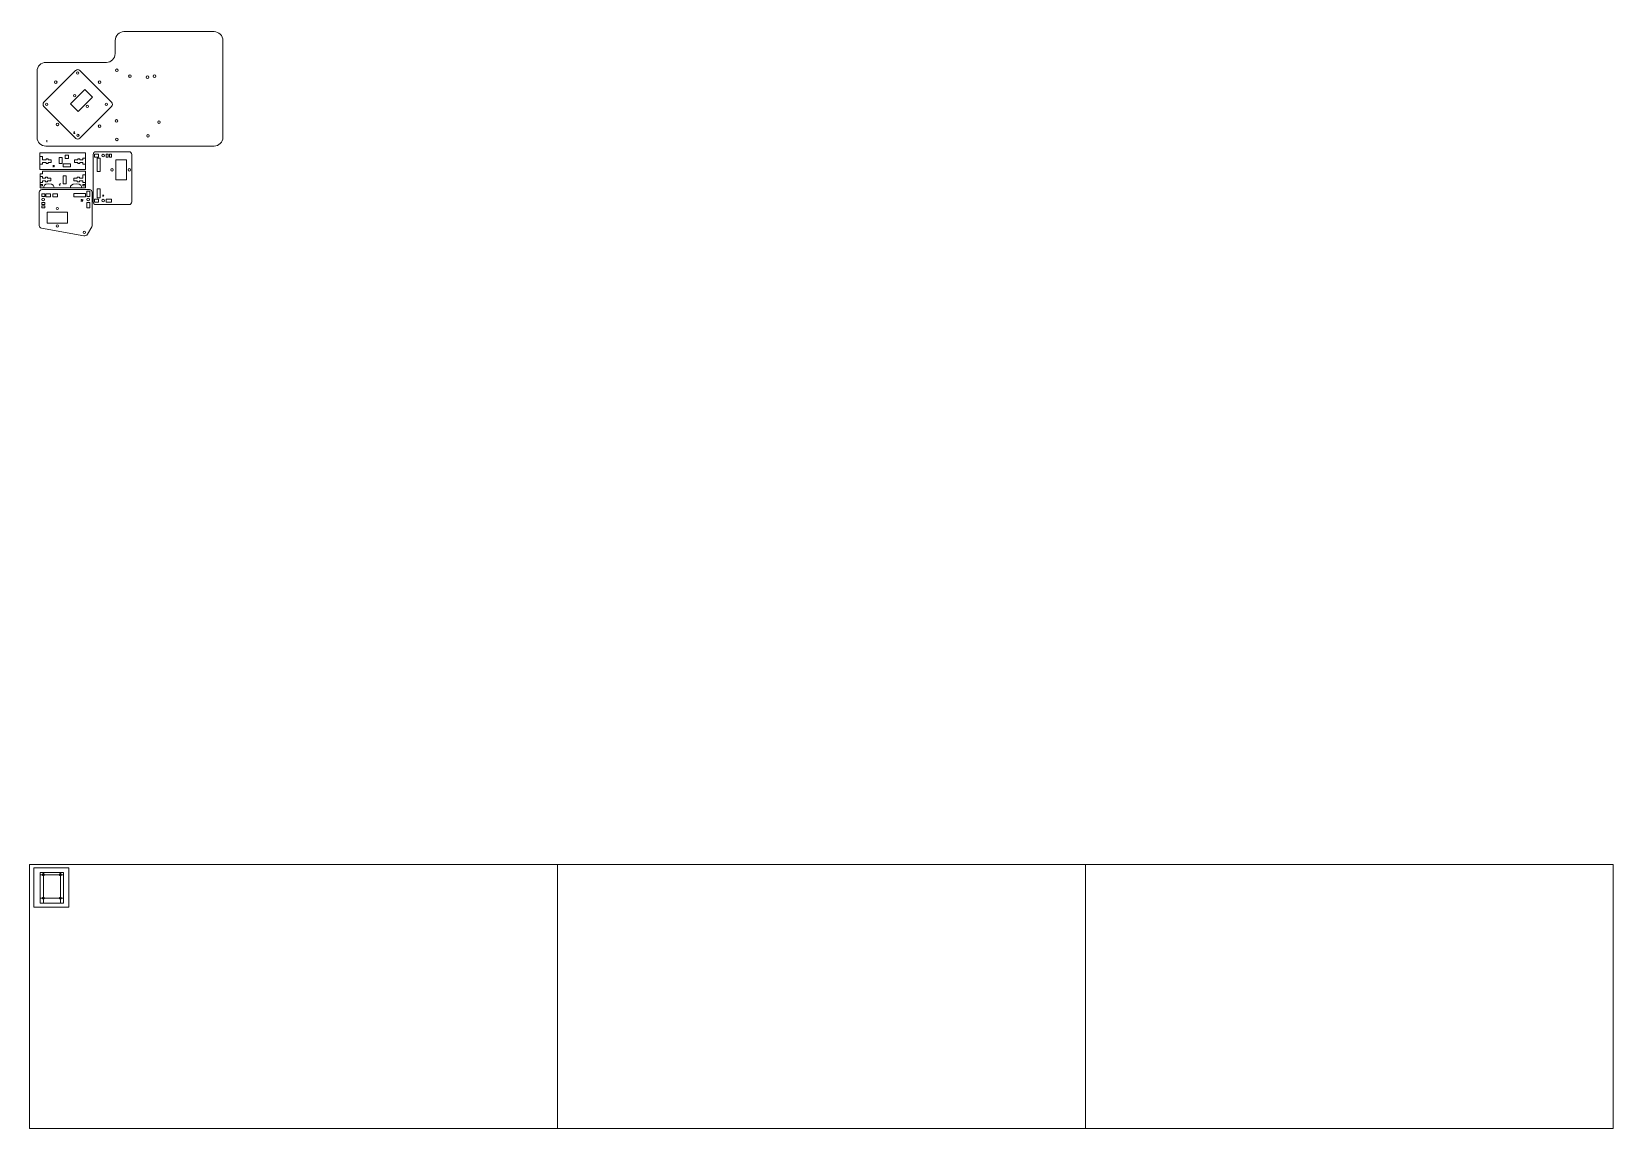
# Model space of a CAD drawing. Header units: millimetres. Extents: x 1 to 3601, y 1 to 1248.
# Drawn here: x 1803 to 3601, y 1 to 1248 of the extents above; entities that cross this region are included whole.
import ezdxf

# ---------------------------------------------------------------- set-up
doc = ezdxf.new("R2010")
doc.units = ezdxf.units.MM
doc.layers.get('0').update_dxf_attribs({"lineweight": 5})
for name, color, linetype, lineweight in [('MARCATGE', 1, 'Continuous', 5), ('NO IMPRES', 5, 'Continuous', 5), ('TALL 1', 4, 'Continuous', 5)]:
    doc.layers.add(name, color=color, linetype=linetype, lineweight=lineweight)

msp = doc.modelspace()

# ---------------------------------------------------------------- linework, layer by layer
for p, q in [((1908.1, 1247.9), (2010.5, 1247.9)), ((1898.1, 1222.9), (1898.1, 1237.9)), ((2020.5, 1127.9), (2020.5, 1237.9)), ((1819.3, 1212.9), (1888.1, 1212.9)), ((1809.3, 1202.9), (1809.3, 1127.9)), ((2010.5, 1117.9), (1819.3, 1117.9))]:
    msp.add_line(p, q)
msp.add_lwpolyline([(1805.6, 297.5), (1805.6, 252.7), (1845.5, 252.7), (1845.5, 297.5)], close=True)
for centre, start, end in [((1908.1, 1237.9), 90, 180), ((2010.5, 1237.9), 0, 90), ((1888.1, 1222.9), 270, 0), ((1819.3, 1202.9), 90, 180), ((1819.3, 1127.9), 180, 270), ((2010.5, 1127.9), 270, 0)]:
    msp.add_arc(centre, 10, start, end)
at = {"lineweight": 9}
for points, knots in [([(1853.1, 1126.8), (1853.1, 1126.8), (1853.3, 1126.6), (1853.3, 1126.6), (1853.3, 1126.6), (1853.9, 1126), (1854.6, 1125.8), (1855.6, 1125.8), (1855.6, 1125.8), (1856.5, 1125.8), (1857.4, 1126.1), (1858, 1126.8), (1858, 1126.8), (1858, 1126.8), (1894.1, 1162.8), (1894.1, 1162.8), (1894.1, 1162.8), (1894.7, 1163.5), (1895.1, 1164.4), (1895.1, 1165.3), (1895.1, 1165.3), (1895.1, 1166.2), (1894.7, 1167.1), (1894.1, 1167.7), (1894.1, 1167.7), (1894.1, 1167.7), (1858.1, 1203.8), (1858.1, 1203.8), (1858.1, 1203.8), (1856.7, 1205.2), (1854.6, 1205.3), (1853.3, 1203.9), (1853.3, 1203.9), (1853.3, 1203.9), (1853.2, 1203.8), (1853.2, 1203.8), (1853.2, 1203.8), (1853.2, 1203.8), (1817.1, 1167.8), (1817.1, 1167.8), (1817.1, 1167.8), (1816.4, 1167.1), (1816.1, 1166.2), (1816.1, 1165.3), (1816.1, 1165.3), (1816.1, 1164.4), (1816.4, 1163.5), (1817.1, 1162.9), (1817.1, 1162.9), (1817.1, 1162.9), (1853.1, 1126.8), (1853.1, 1126.8)], [0, 0, 0, 0, 0.071429, 0.071429, 0.071429, 0.071429, 0.142857, 0.142857, 0.142857, 0.142857, 0.214286, 0.214286, 0.214286, 0.214286, 0.285714, 0.285714, 0.285714, 0.285714, 0.357143, 0.357143, 0.357143, 0.357143, 0.428571, 0.428571, 0.428571, 0.428571, 0.5, 0.5, 0.5, 0.5, 0.571429, 0.571429, 0.571429, 0.571429, 0.642857, 0.642857, 0.642857, 0.642857, 0.714286, 0.714286, 0.714286, 0.714286, 0.785714, 0.785714, 0.785714, 0.785714, 0.857143, 0.857143, 0.857143, 0.857143, 1, 1, 1, 1]), ([(1872.2, 1173.4), (1872.2, 1173.4), (1855.9, 1157.1), (1855.9, 1157.1), (1855.9, 1157.1), (1855.9, 1157.1), (1847.3, 1165.8), (1847.3, 1165.8), (1847.3, 1165.8), (1847.3, 1165.8), (1863.6, 1182), (1863.6, 1182), (1863.6, 1182), (1863.6, 1182), (1872.2, 1173.4), (1872.2, 1173.4)], [0, 0, 0, 0, 0.2, 0.2, 0.2, 0.2, 0.4, 0.4, 0.4, 0.4, 0.6, 0.6, 0.6, 0.6, 1, 1, 1, 1])]:
    msp.add_open_spline(points, degree=3, knots=knots, dxfattribs=at)
for points, knots in [([(1864.2, 1110.3), (1864.2, 1110.3), (1864.2, 1091.3), (1864.2, 1091.3), (1864.2, 1091.3), (1864.2, 1091.3), (1812.5, 1091.3), (1812.5, 1091.3), (1812.5, 1091.3), (1812.5, 1091.3), (1812.5, 1110.3), (1812.5, 1110.3), (1812.5, 1110.3), (1812.5, 1110.3), (1864.2, 1110.3), (1864.2, 1110.3)], [0, 0, 0, 0, 0.2, 0.2, 0.2, 0.2, 0.4, 0.4, 0.4, 0.4, 0.6, 0.6, 0.6, 0.6, 1, 1, 1, 1]), ([(1876.1, 1051.4), (1876.1, 1051.4), (1913.9, 1051.4), (1913.9, 1051.4), (1913.9, 1051.4), (1914.7, 1051.4), (1915.4, 1051.7), (1916, 1052.2), (1916, 1052.2), (1916.5, 1052.8), (1916.9, 1053.6), (1916.9, 1054.4), (1916.9, 1054.4), (1916.9, 1054.4), (1916.9, 1108.4), (1916.9, 1108.4), (1916.9, 1108.4), (1916.9, 1109.2), (1916.5, 1109.9), (1916, 1110.5), (1916, 1110.5), (1915.4, 1111), (1914.7, 1111.4), (1913.9, 1111.4), (1913.9, 1111.4), (1913.9, 1111.4), (1876.1, 1111.4), (1876.1, 1111.4), (1876.1, 1111.4), (1875.3, 1111.4), (1874.5, 1111), (1873.9, 1110.5), (1873.9, 1110.5), (1873.4, 1109.9), (1873.1, 1109.2), (1873.1, 1108.4), (1873.1, 1108.4), (1873.1, 1108.4), (1873.1, 1054.4), (1873.1, 1054.4), (1873.1, 1054.4), (1873.1, 1052.7), (1874.4, 1051.4), (1876.1, 1051.4)], [0, 0, 0, 0, 0.083333, 0.083333, 0.083333, 0.083333, 0.166667, 0.166667, 0.166667, 0.166667, 0.25, 0.25, 0.25, 0.25, 0.333333, 0.333333, 0.333333, 0.333333, 0.416667, 0.416667, 0.416667, 0.416667, 0.5, 0.5, 0.5, 0.5, 0.583333, 0.583333, 0.583333, 0.583333, 0.666667, 0.666667, 0.666667, 0.666667, 0.75, 0.75, 0.75, 0.75, 0.833333, 0.833333, 0.833333, 0.833333, 1, 1, 1, 1]), ([(1812.7, 1070.4), (1812.7, 1070.4), (1845.5, 1070.6), (1847.3, 1070.5), (1847.3, 1070.5), (1847.3, 1072.7), (1848.1, 1074.9), (1853.7, 1074.9), (1853.7, 1074.9), (1859.3, 1074.9), (1859.9, 1072.5), (1859.9, 1070.4), (1859.9, 1070.4), (1859.9, 1070.4), (1864.3, 1070.4), (1864.3, 1070.4), (1864.3, 1070.4), (1864.3, 1070.4), (1830.5, 1070.6), (1828.7, 1070.4), (1828.7, 1070.4), (1828.7, 1072.6), (1827.9, 1075), (1822.5, 1074.9), (1822.5, 1074.9), (1817.2, 1074.9), (1817.1, 1072.5), (1817.1, 1070.4), (1817.1, 1070.4), (1817.1, 1070.4), (1812.7, 1070.4), (1812.7, 1070.4), (1812.7, 1070.4), (1812.7, 1070.4), (1812.7, 1086.4), (1812.7, 1086.4), (1812.7, 1086.4), (1812.7, 1086.4), (1815.7, 1086.4), (1815.7, 1086.4), (1815.7, 1086.4), (1815.7, 1086.4), (1815.7, 1089.4), (1815.7, 1089.4), (1815.7, 1089.4), (1815.7, 1089.4), (1864.4, 1089.4), (1864.4, 1089.4), (1864.4, 1089.4), (1864.4, 1089.4), (1864.4, 1070.4), (1864.4, 1070.4)], [0, 0, 0, 0, 0.071429, 0.071429, 0.071429, 0.071429, 0.142857, 0.142857, 0.142857, 0.142857, 0.214286, 0.214286, 0.214286, 0.214286, 0.285714, 0.285714, 0.285714, 0.285714, 0.357143, 0.357143, 0.357143, 0.357143, 0.428571, 0.428571, 0.428571, 0.428571, 0.5, 0.5, 0.5, 0.5, 0.571429, 0.571429, 0.571429, 0.571429, 0.642857, 0.642857, 0.642857, 0.642857, 0.714286, 0.714286, 0.714286, 0.714286, 0.785714, 0.785714, 0.785714, 0.785714, 0.857143, 0.857143, 0.857143, 0.857143, 1, 1, 1, 1]), ([(1811.9, 1065.4), (1811.9, 1066.2), (1812.3, 1067), (1812.8, 1067.5), (1812.8, 1067.5), (1813.4, 1068.1), (1814.1, 1068.4), (1814.9, 1068.4), (1814.9, 1068.4), (1814.9, 1068.4), (1868.9, 1068.4), (1868.9, 1068.4), (1868.9, 1068.4), (1870.6, 1068.4), (1871.9, 1067.1), (1871.9, 1065.4), (1871.9, 1065.4), (1871.9, 1065.4), (1871.9, 1027.6), (1871.9, 1027.6), (1871.9, 1027.6), (1871.9, 1027.1), (1871.8, 1026.6), (1871.5, 1026.1), (1871.5, 1026.1), (1871.5, 1026.1), (1866.7, 1017.7), (1866.7, 1017.7), (1866.7, 1017.7), (1865.8, 1016.2), (1864.1, 1015.5), (1862.5, 1015.8), (1862.5, 1015.8), (1862.5, 1015.8), (1814.4, 1024.7), (1814.4, 1024.7), (1814.4, 1024.7), (1813, 1024.9), (1811.9, 1026.2), (1811.9, 1027.6), (1811.9, 1027.6), (1811.9, 1027.6), (1811.9, 1065.4), (1811.9, 1065.4)], [0, 0, 0, 0, 0.083333, 0.083333, 0.083333, 0.083333, 0.166667, 0.166667, 0.166667, 0.166667, 0.25, 0.25, 0.25, 0.25, 0.333333, 0.333333, 0.333333, 0.333333, 0.416667, 0.416667, 0.416667, 0.416667, 0.5, 0.5, 0.5, 0.5, 0.583333, 0.583333, 0.583333, 0.583333, 0.666667, 0.666667, 0.666667, 0.666667, 0.75, 0.75, 0.75, 0.75, 0.833333, 0.833333, 0.833333, 0.833333, 1, 1, 1, 1])]:
    msp.add_open_spline(points, degree=3, knots=knots)
at = {"layer": 'MARCATGE'}
for p, q in [((1813, 257.5), (1813, 292.4)), ((1813, 292.4), (1839.4, 292.4)), ((1839.4, 292.4), (1839.4, 257.5)), ((1839.4, 257.5), (1813, 257.5))]:
    msp.add_line(p, q, dxfattribs=at)
at = {"layer": 'MARCATGE', "lineweight": 9}
for points, knots in [([(1852.2, 1134.1), (1852.1, 1134), (1851.9, 1133.8), (1851.8, 1133.6), (1851.8, 1133.6), (1851.7, 1133.6), (1851.7, 1133.5), (1851.6, 1133.4), (1851.6, 1133.4), (1851.5, 1133.4), (1851.5, 1133.3), (1851.4, 1133.3), (1851.4, 1133.3), (1851.4, 1133.2), (1851.4, 1133.2), (1851.3, 1133.1), (1851.3, 1133.1), (1851.3, 1133.1), (1851.3, 1133.1), (1851.3, 1133.1), (1851.3, 1133.1), (1851.3, 1133), (1851.2, 1133), (1851.2, 1133), (1851.2, 1133), (1851.2, 1133), (1851.2, 1132.9), (1851.2, 1132.9), (1851.2, 1132.9), (1851.2, 1132.9), (1851.1, 1132.8), (1851.1, 1132.8), (1851.1, 1132.8), (1851.1, 1132.7), (1851.1, 1132.7), (1851.1, 1132.6), (1851.1, 1132.6), (1851.1, 1132.6), (1851.1, 1132.5), (1851.1, 1132.4), (1851.1, 1132.4), (1851.2, 1132.4), (1851.2, 1132.3), (1851.2, 1132.3), (1851.2, 1132.3), (1851.3, 1132.2), (1851.3, 1132.2), (1851.4, 1132.1), (1851.4, 1132.1), (1851.5, 1132.1), (1851.5, 1132.1), (1851.6, 1132.1), (1851.6, 1132.1), (1851.8, 1132.1), (1852, 1132.1), (1852.1, 1132.2), (1852.1, 1132.2), (1852.2, 1132.3), (1852.2, 1132.4), (1852.2, 1132.6), (1852.2, 1132.6), (1852.2, 1132.4), (1852.2, 1132.3), (1852.1, 1132.2), (1852.1, 1132.2), (1852, 1132.1), (1851.8, 1132.1), (1851.6, 1132.1), (1851.6, 1132.1), (1851.5, 1132.1), (1851.5, 1132.1), (1851.4, 1132.1), (1851.4, 1132.1), (1851.3, 1132.2), (1851.3, 1132.2), (1851.2, 1132.3), (1851.2, 1132.3), (1851.2, 1132.3), (1851.2, 1132.4), (1851.1, 1132.4), (1851.1, 1132.4), (1851.1, 1132.5), (1851.1, 1132.6), (1851.1, 1132.6), (1851.1, 1132.6), (1851.1, 1132.7), (1851.1, 1132.7), (1851.1, 1132.8), (1851.1, 1132.8), (1851.1, 1132.8), (1851.2, 1132.9), (1851.2, 1132.9), (1851.2, 1132.9), (1851.2, 1132.9), (1851.2, 1133), (1851.2, 1133), (1851.2, 1133), (1851.2, 1133), (1851.3, 1133), (1851.3, 1133.1), (1851.3, 1133.1), (1851.3, 1133.1), (1851.3, 1133.1), (1851.3, 1133.1), (1851.3, 1133.1), (1851.4, 1133.2), (1851.4, 1133.2), (1851.4, 1133.3), (1851.4, 1133.3), (1851.5, 1133.3), (1851.5, 1133.4), (1851.6, 1133.4), (1851.6, 1133.4), (1851.7, 1133.5), (1851.7, 1133.6), (1851.8, 1133.6), (1851.8, 1133.6), (1851.9, 1133.8), (1852.1, 1134), (1852.2, 1134.1), (1852.2, 1134.1), (1852.2, 1134.1), (1851.1, 1134.1), (1851.1, 1134.1), (1851.1, 1134.1), (1851.1, 1134.1), (1852.2, 1134.1), (1852.2, 1134.1)], [0, 0, 0, 0, 0.030303, 0.030303, 0.030303, 0.030303, 0.060606, 0.060606, 0.060606, 0.060606, 0.090909, 0.090909, 0.090909, 0.090909, 0.121212, 0.121212, 0.121212, 0.121212, 0.151515, 0.151515, 0.151515, 0.151515, 0.181818, 0.181818, 0.181818, 0.181818, 0.212121, 0.212121, 0.212121, 0.212121, 0.242424, 0.242424, 0.242424, 0.242424, 0.272727, 0.272727, 0.272727, 0.272727, 0.30303, 0.30303, 0.30303, 0.30303, 0.333333, 0.333333, 0.333333, 0.333333, 0.363636, 0.363636, 0.363636, 0.363636, 0.393939, 0.393939, 0.393939, 0.393939, 0.424242, 0.424242, 0.424242, 0.424242, 0.454545, 0.454545, 0.454545, 0.454545, 0.484848, 0.484848, 0.484848, 0.484848, 0.515152, 0.515152, 0.515152, 0.515152, 0.545455, 0.545455, 0.545455, 0.545455, 0.575758, 0.575758, 0.575758, 0.575758, 0.606061, 0.606061, 0.606061, 0.606061, 0.636364, 0.636364, 0.636364, 0.636364, 0.666667, 0.666667, 0.666667, 0.666667, 0.69697, 0.69697, 0.69697, 0.69697, 0.727273, 0.727273, 0.727273, 0.727273, 0.757576, 0.757576, 0.757576, 0.757576, 0.787879, 0.787879, 0.787879, 0.787879, 0.818182, 0.818182, 0.818182, 0.818182, 0.848485, 0.848485, 0.848485, 0.848485, 0.878788, 0.878788, 0.878788, 0.878788, 0.909091, 0.909091, 0.909091, 0.909091, 0.939394, 0.939394, 0.939394, 0.939394, 1, 1, 1, 1]), ([(1820.6, 1122.5), (1820.6, 1122.5), (1820.9, 1122.5), (1820.9, 1122.5), (1820.9, 1122.5), (1820.9, 1122.5), (1820.6, 1122.5), (1820.6, 1122.5), (1820.6, 1122.5), (1820.6, 1122.5), (1820.6, 1124.5), (1820.6, 1124.5), (1820.6, 1124.5), (1820.6, 1124.5), (1820.6, 1122.5), (1820.6, 1122.5)], [0, 0, 0, 0, 0.2, 0.2, 0.2, 0.2, 0.4, 0.4, 0.4, 0.4, 0.6, 0.6, 0.6, 0.6, 1, 1, 1, 1])]:
    msp.add_open_spline(points, degree=3, knots=knots, dxfattribs=at)
at = {"layer": 'MARCATGE'}
for points, knots in [([(1827.5, 1094.2), (1827.5, 1094.2), (1827.2, 1094.2), (1827.2, 1094.2), (1827.2, 1094.2), (1827.2, 1094.2), (1827.5, 1094.2), (1827.5, 1094.2), (1827.5, 1094.2), (1827.5, 1094.2), (1827.5, 1096.2), (1827.5, 1096.2), (1827.5, 1096.2), (1827.5, 1096.2), (1827.5, 1094.2), (1827.5, 1094.2)], [0, 0, 0, 0, 0.2, 0.2, 0.2, 0.2, 0.4, 0.4, 0.4, 0.4, 0.6, 0.6, 0.6, 0.6, 1, 1, 1, 1]), ([(1828.6, 1094.2), (1828.6, 1094.2), (1828.3, 1094.2), (1828.3, 1094.2), (1828.3, 1094.2), (1828.3, 1094.2), (1828.6, 1094.2), (1828.6, 1094.2), (1828.6, 1094.2), (1828.6, 1094.2), (1828.6, 1096.2), (1828.6, 1096.2), (1828.6, 1096.2), (1828.6, 1096.2), (1828.6, 1094.2), (1828.6, 1094.2)], [0, 0, 0, 0, 0.2, 0.2, 0.2, 0.2, 0.4, 0.4, 0.4, 0.4, 0.6, 0.6, 0.6, 0.6, 1, 1, 1, 1]), ([(1834.3, 1073.5), (1834.3, 1073.5), (1835.8, 1075.5), (1835.8, 1075.5), (1835.8, 1075.5), (1835.8, 1075.5), (1834.3, 1073.5), (1834.3, 1073.5), (1834.3, 1073.5), (1834.3, 1073.5), (1835.7, 1073.5), (1835.7, 1073.5), (1835.7, 1073.5), (1835.7, 1073.5), (1834.3, 1073.5), (1834.3, 1073.5)], [0, 0, 0, 0, 0.2, 0.2, 0.2, 0.2, 0.4, 0.4, 0.4, 0.4, 0.6, 0.6, 0.6, 0.6, 1, 1, 1, 1]), ([(1884.2, 1060.4), (1884.2, 1060.4), (1885.3, 1062.1), (1885.3, 1062.1), (1885.3, 1062.1), (1885.3, 1062.1), (1883.9, 1062.1), (1883.9, 1062.1), (1883.9, 1062.1), (1883.9, 1062.1), (1885.3, 1062.1), (1885.3, 1062.1), (1885.3, 1062.1), (1885.3, 1062.1), (1884.2, 1060.4), (1884.2, 1060.4), (1884.2, 1060.4), (1884.2, 1060.4), (1884.2, 1062.4), (1884.2, 1062.4), (1884.2, 1062.4), (1884.2, 1062.4), (1884.2, 1060.4), (1884.2, 1060.4)], [0, 0, 0, 0, 0.142857, 0.142857, 0.142857, 0.142857, 0.285714, 0.285714, 0.285714, 0.285714, 0.428571, 0.428571, 0.428571, 0.428571, 0.571429, 0.571429, 0.571429, 0.571429, 0.714286, 0.714286, 0.714286, 0.714286, 1, 1, 1, 1]), ([(1861.4, 1056.1), (1861.2, 1056.3), (1861, 1056.4), (1860.9, 1056.5), (1860.9, 1056.5), (1860.8, 1056.6), (1860.7, 1056.7), (1860.7, 1056.7), (1860.7, 1056.7), (1860.6, 1056.8), (1860.6, 1056.8), (1860.5, 1056.9), (1860.5, 1056.9), (1860.5, 1056.9), (1860.4, 1057), (1860.4, 1057), (1860.4, 1057), (1860.3, 1057), (1860.3, 1057), (1860.3, 1057), (1860.3, 1057), (1860.3, 1057.1), (1860.3, 1057.1), (1860.2, 1057.1), (1860.2, 1057.1), (1860.2, 1057.1), (1860.2, 1057.1), (1860.1, 1057.1), (1860.1, 1057.1), (1860.1, 1057.2), (1860.1, 1057.2), (1860, 1057.2), (1860, 1057.2), (1860, 1057.2), (1859.9, 1057.2), (1859.9, 1057.2), (1859.9, 1057.2), (1859.8, 1057.2), (1859.7, 1057.2), (1859.7, 1057.2), (1859.7, 1057.2), (1859.6, 1057.2), (1859.6, 1057.1), (1859.5, 1057.1), (1859.5, 1057.1), (1859.5, 1057), (1859.4, 1057), (1859.4, 1056.9), (1859.4, 1056.9), (1859.4, 1056.8), (1859.3, 1056.8), (1859.3, 1056.7), (1859.3, 1056.7), (1859.3, 1056.5), (1859.4, 1056.3), (1859.5, 1056.2), (1859.5, 1056.2), (1859.6, 1056.1), (1859.7, 1056.1), (1859.8, 1056.1), (1859.8, 1056.1), (1859.7, 1056.1), (1859.6, 1056.1), (1859.5, 1056.2), (1859.5, 1056.2), (1859.4, 1056.3), (1859.3, 1056.5), (1859.3, 1056.7), (1859.3, 1056.7), (1859.3, 1056.8), (1859.4, 1056.8), (1859.4, 1056.9), (1859.4, 1056.9), (1859.4, 1057), (1859.5, 1057), (1859.5, 1057.1), (1859.5, 1057.1), (1859.6, 1057.1), (1859.6, 1057.2), (1859.7, 1057.2), (1859.7, 1057.2), (1859.7, 1057.2), (1859.8, 1057.2), (1859.9, 1057.2), (1859.9, 1057.2), (1859.9, 1057.2), (1860, 1057.2), (1860, 1057.2), (1860, 1057.2), (1860.1, 1057.2), (1860.1, 1057.2), (1860.1, 1057.1), (1860.1, 1057.1), (1860.2, 1057.1), (1860.2, 1057.1), (1860.2, 1057.1), (1860.2, 1057.1), (1860.3, 1057.1), (1860.3, 1057.1), (1860.3, 1057), (1860.3, 1057), (1860.3, 1057), (1860.3, 1057), (1860.4, 1057), (1860.4, 1057), (1860.4, 1057), (1860.5, 1056.9), (1860.5, 1056.9), (1860.5, 1056.9), (1860.6, 1056.8), (1860.6, 1056.8), (1860.7, 1056.7), (1860.7, 1056.7), (1860.7, 1056.7), (1860.8, 1056.6), (1860.9, 1056.5), (1860.9, 1056.5), (1861, 1056.4), (1861.2, 1056.3), (1861.4, 1056.1), (1861.4, 1056.1), (1861.4, 1056.1), (1861.4, 1057.2), (1861.4, 1057.2), (1861.4, 1057.2), (1861.4, 1057.2), (1861.4, 1056.1), (1861.4, 1056.1)], [0, 0, 0, 0, 0.030303, 0.030303, 0.030303, 0.030303, 0.060606, 0.060606, 0.060606, 0.060606, 0.090909, 0.090909, 0.090909, 0.090909, 0.121212, 0.121212, 0.121212, 0.121212, 0.151515, 0.151515, 0.151515, 0.151515, 0.181818, 0.181818, 0.181818, 0.181818, 0.212121, 0.212121, 0.212121, 0.212121, 0.242424, 0.242424, 0.242424, 0.242424, 0.272727, 0.272727, 0.272727, 0.272727, 0.30303, 0.30303, 0.30303, 0.30303, 0.333333, 0.333333, 0.333333, 0.333333, 0.363636, 0.363636, 0.363636, 0.363636, 0.393939, 0.393939, 0.393939, 0.393939, 0.424242, 0.424242, 0.424242, 0.424242, 0.454545, 0.454545, 0.454545, 0.454545, 0.484848, 0.484848, 0.484848, 0.484848, 0.515152, 0.515152, 0.515152, 0.515152, 0.545455, 0.545455, 0.545455, 0.545455, 0.575758, 0.575758, 0.575758, 0.575758, 0.606061, 0.606061, 0.606061, 0.606061, 0.636364, 0.636364, 0.636364, 0.636364, 0.666667, 0.666667, 0.666667, 0.666667, 0.69697, 0.69697, 0.69697, 0.69697, 0.727273, 0.727273, 0.727273, 0.727273, 0.757576, 0.757576, 0.757576, 0.757576, 0.787879, 0.787879, 0.787879, 0.787879, 0.818182, 0.818182, 0.818182, 0.818182, 0.848485, 0.848485, 0.848485, 0.848485, 0.878788, 0.878788, 0.878788, 0.878788, 0.909091, 0.909091, 0.909091, 0.909091, 0.939394, 0.939394, 0.939394, 0.939394, 1, 1, 1, 1]), ([(1859.4, 1055.3), (1859.4, 1055.3), (1859.4, 1055), (1859.4, 1055), (1859.4, 1055), (1859.4, 1055), (1859.4, 1055.3), (1859.4, 1055.3), (1859.4, 1055.3), (1859.4, 1055.3), (1861.4, 1055.3), (1861.4, 1055.3), (1861.4, 1055.3), (1861.4, 1055.3), (1859.4, 1055.3), (1859.4, 1055.3)], [0, 0, 0, 0, 0.2, 0.2, 0.2, 0.2, 0.4, 0.4, 0.4, 0.4, 0.6, 0.6, 0.6, 0.6, 1, 1, 1, 1])]:
    msp.add_open_spline(points, degree=3, knots=knots, dxfattribs=at)
at = {"layer": 'NO IMPRES'}
for p, q in [((1813, 289.7), (1839.4, 289.7)), ((1816.5, 257.5), (1816.5, 292.4)), ((1835.9, 292.4), (1835.9, 257.5)), ((1839.4, 263.1), (1813, 263.1))]:
    msp.add_line(p, q, dxfattribs=at)
at = {"layer": 'NO IMPRES', "lineweight": 5}
for points in [[(1800.7, 1.5), (1800.7, 301.5), (2400.7, 301.5), (2400.7, 1.5)], [(2400.7, 1.5), (2400.7, 301.5), (3000.7, 301.5), (3000.7, 1.5)], [(3000.7, 1.5), (3000.7, 301.5), (3600.7, 301.5), (3600.7, 1.5)]]:
    msp.add_lwpolyline(points, close=True, dxfattribs=at)
at = {"layer": 'TALL 1'}
for points in [[(1834.5, 1104.7), (1834.5, 1097.9), (1837.8, 1097.9), (1837.8, 1104.7)], [(1838.9, 1097.6), (1838.9, 1094.2), (1847.3, 1094.2), (1847.3, 1097.6)], [(1841.2, 1107.5), (1841.2, 1103.8), (1844.9, 1103.8), (1844.9, 1107.5)], [(1874.8, 1108.7), (1874.8, 1105.3), (1879.2, 1105.3), (1879.2, 1108.7)], [(1877.7, 1104), (1877.7, 1088.9), (1881.2, 1088.9), (1881.2, 1104)], [(1887.7, 1108.7), (1887.7, 1105.3), (1890.2, 1105.3), (1890.2, 1108.7)], [(1891.5, 1108.7), (1891.5, 1105.3), (1894, 1105.3), (1894, 1108.7)], [(1839, 1083.9), (1839, 1074.8), (1842.4, 1074.8), (1842.4, 1083.9)], [(1814.7, 1060.5), (1818.1, 1060.5), (1818.1, 1063.7), (1814.7, 1063.7)], [(1819.3, 1060.3), (1824.6, 1060.3), (1824.6, 1063.7), (1819.3, 1063.7)], [(1827.3, 1060.3), (1832.5, 1060.3), (1832.5, 1063.7), (1827.3, 1063.7)], [(1851.3, 1060.3), (1864.5, 1060.3), (1864.5, 1063.8), (1851.3, 1063.8)], [(1865.8, 1060.5), (1869.2, 1060.5), (1869.2, 1066.7), (1865.8, 1066.7)], [(1877.7, 1069.1), (1877.7, 1058.9), (1881.2, 1058.9), (1881.2, 1069.1)], [(1814.6, 1047.5), (1818, 1047.5), (1818, 1050), (1814.6, 1050)], [(1814.7, 1051.3), (1818, 1051.3), (1818, 1053.7), (1814.7, 1053.7)], [(1865.8, 1047.5), (1869.3, 1047.5), (1869.3, 1053.7), (1865.8, 1053.7)], [(1874.8, 1057.5), (1874.8, 1054.1), (1879.2, 1054.1), (1879.2, 1057.5)], [(1887.8, 1057.4), (1887.8, 1054.1), (1894, 1054.1), (1894, 1057.4)]]:
    msp.add_lwpolyline(points, close=True, dxfattribs=at)
for centre in [(1816.5, 289.7), (1835.9, 289.7), (1816.5, 263.1), (1835.9, 263.1)]:
    msp.add_circle(centre, 1.3, dxfattribs=at)
at = {"layer": 'TALL 1', "lineweight": 9}
for points in [[(1898.4, 1204), (1898.4, 1203.1), (1899.1, 1202.5), (1899.9, 1202.5), (1899.9, 1202.5), (1900.8, 1202.5), (1901.4, 1203.1), (1901.4, 1204), (1901.4, 1204), (1901.4, 1204.8), (1900.8, 1205.5), (1899.9, 1205.5), (1899.9, 1205.5), (1899.1, 1205.5), (1898.4, 1204.8), (1898.4, 1204)], [(1829, 1190.4), (1829, 1189.5), (1829.7, 1188.9), (1830.5, 1188.9), (1830.5, 1188.9), (1831.3, 1188.9), (1832, 1189.5), (1832, 1190.4), (1832, 1190.4), (1832, 1191.2), (1831.3, 1191.9), (1830.5, 1191.9), (1830.5, 1191.9), (1829.7, 1191.9), (1829, 1191.2), (1829, 1190.4)], [(1856.6, 1201.7), (1856.1, 1202.2), (1855.2, 1202.2), (1854.7, 1201.7), (1854.7, 1201.7), (1854.2, 1201.1), (1854.2, 1200.3), (1854.7, 1199.8), (1854.7, 1199.8), (1855.2, 1199.3), (1856.1, 1199.3), (1856.6, 1199.8), (1856.6, 1199.8), (1857.1, 1200.3), (1857.1, 1201.1), (1856.6, 1201.7)], [(1878.9, 1190.4), (1878.9, 1189.5), (1879.6, 1188.9), (1880.4, 1188.9), (1880.4, 1188.9), (1881.3, 1188.9), (1881.9, 1189.5), (1881.9, 1190.4), (1881.9, 1190.4), (1881.9, 1191.2), (1881.3, 1191.9), (1880.4, 1191.9), (1880.4, 1191.9), (1879.6, 1191.9), (1878.9, 1191.2), (1878.9, 1190.4)], [(1913.4, 1197.2), (1913.4, 1196.4), (1914.1, 1195.7), (1914.9, 1195.7), (1914.9, 1195.7), (1915.8, 1195.7), (1916.4, 1196.4), (1916.4, 1197.2), (1916.4, 1197.2), (1916.4, 1198.1), (1915.8, 1198.7), (1914.9, 1198.7), (1914.9, 1198.7), (1914.1, 1198.7), (1913.4, 1198.1), (1913.4, 1197.2)], [(1933.4, 1196.2), (1933.4, 1195.4), (1934.1, 1194.7), (1934.9, 1194.7), (1934.9, 1194.7), (1935.8, 1194.7), (1936.4, 1195.4), (1936.4, 1196.2), (1936.4, 1196.2), (1936.4, 1197.1), (1935.8, 1197.7), (1934.9, 1197.7), (1934.9, 1197.7), (1934.1, 1197.7), (1933.4, 1197.1), (1933.4, 1196.2)], [(1941.3, 1197.2), (1941.3, 1196.4), (1942, 1195.7), (1942.8, 1195.7), (1942.8, 1195.7), (1943.7, 1195.7), (1944.3, 1196.4), (1944.3, 1197.2), (1944.3, 1197.2), (1944.3, 1198.1), (1943.7, 1198.7), (1942.8, 1198.7), (1942.8, 1198.7), (1942, 1198.7), (1941.3, 1198.1), (1941.3, 1197.2)], [(1853.1, 1176), (1852.6, 1176.5), (1851.8, 1176.5), (1851.3, 1176), (1851.3, 1176), (1850.7, 1175.4), (1850.7, 1174.6), (1851.3, 1174.1), (1851.3, 1174.1), (1851.8, 1173.6), (1852.6, 1173.6), (1853.1, 1174.1), (1853.1, 1174.1), (1853.7, 1174.6), (1853.7, 1175.4), (1853.1, 1176)], [(1821.3, 1166.4), (1820.8, 1166.9), (1819.9, 1166.9), (1819.4, 1166.4), (1819.4, 1166.4), (1818.9, 1165.8), (1818.9, 1165), (1819.4, 1164.5), (1819.4, 1164.5), (1819.9, 1164), (1820.8, 1164), (1821.3, 1164.5), (1821.3, 1164.5), (1821.8, 1165), (1821.8, 1165.8), (1821.3, 1166.4)], [(1867.3, 1163.9), (1866.8, 1164.5), (1865.9, 1164.5), (1865.4, 1163.9), (1865.4, 1163.9), (1864.9, 1163.4), (1864.9, 1162.6), (1865.4, 1162.1), (1865.4, 1162.1), (1865.9, 1161.6), (1866.8, 1161.6), (1867.3, 1162.1), (1867.3, 1162.1), (1867.8, 1162.6), (1867.8, 1163.4), (1867.3, 1163.9)], [(1888.9, 1166.3), (1888.4, 1166.8), (1887.6, 1166.8), (1887, 1166.3), (1887, 1166.3), (1886.5, 1165.8), (1886.5, 1165), (1887, 1164.5), (1887, 1164.5), (1887.6, 1163.9), (1888.4, 1163.9), (1888.9, 1164.5), (1888.9, 1164.5), (1889.4, 1165), (1889.4, 1165.8), (1888.9, 1166.3)], [(1831.1, 1142.5), (1831.1, 1141.7), (1831.8, 1141), (1832.6, 1141), (1832.6, 1141), (1833.5, 1141), (1834.1, 1141.7), (1834.1, 1142.5), (1834.1, 1142.5), (1834.1, 1143.4), (1833.5, 1144), (1832.6, 1144), (1832.6, 1144), (1831.8, 1144), (1831.1, 1143.4), (1831.1, 1142.5)], [(1878.9, 1140.4), (1878.9, 1139.5), (1879.6, 1138.9), (1880.4, 1138.9), (1880.4, 1138.9), (1881.3, 1138.9), (1881.9, 1139.5), (1881.9, 1140.4), (1881.9, 1140.4), (1881.9, 1141.2), (1881.3, 1141.9), (1880.4, 1141.9), (1880.4, 1141.9), (1879.6, 1141.9), (1878.9, 1141.2), (1878.9, 1140.4)], [(1898.2, 1146.4), (1898.2, 1145.6), (1898.9, 1144.9), (1899.7, 1144.9), (1899.7, 1144.9), (1900.6, 1144.9), (1901.2, 1145.6), (1901.2, 1146.4), (1901.2, 1146.4), (1901.2, 1147.3), (1900.6, 1147.9), (1899.7, 1147.9), (1899.7, 1147.9), (1898.9, 1147.9), (1898.2, 1147.3), (1898.2, 1146.4)], [(1946.4, 1145.1), (1946.4, 1144.3), (1947.1, 1143.6), (1947.9, 1143.6), (1947.9, 1143.6), (1948.8, 1143.6), (1949.4, 1144.3), (1949.4, 1145.1), (1949.4, 1145.1), (1949.4, 1146), (1948.8, 1146.6), (1947.9, 1146.6), (1947.9, 1146.6), (1947.1, 1146.6), (1946.4, 1146), (1946.4, 1145.1)], [(1856.6, 1131), (1856.1, 1131.5), (1855.3, 1131.5), (1854.8, 1131), (1854.8, 1131), (1854.2, 1130.5), (1854.2, 1129.7), (1854.8, 1129.1), (1854.8, 1129.1), (1855.3, 1128.6), (1856.1, 1128.6), (1856.6, 1129.1), (1856.6, 1129.1), (1857.2, 1129.6), (1857.2, 1130.5), (1856.6, 1131)], [(1898.4, 1125.5), (1898.4, 1124.6), (1899.1, 1124), (1899.9, 1124), (1899.9, 1124), (1900.8, 1124), (1901.4, 1124.6), (1901.4, 1125.5), (1901.4, 1125.5), (1901.4, 1126.3), (1900.8, 1127), (1899.9, 1127), (1899.9, 1127), (1899.1, 1127), (1898.4, 1126.3), (1898.4, 1125.5)], [(1933.9, 1129.5), (1933.9, 1128.6), (1934.6, 1128), (1935.4, 1128), (1935.4, 1128), (1936.3, 1128), (1936.9, 1128.6), (1936.9, 1129.5), (1936.9, 1129.5), (1936.9, 1130.3), (1936.3, 1131), (1935.4, 1131), (1935.4, 1131), (1934.6, 1131), (1933.9, 1130.3), (1933.9, 1129.5)]]:
    msp.add_open_spline(points, degree=3, knots=[0, 0, 0, 0, 0.2, 0.2, 0.2, 0.2, 0.4, 0.4, 0.4, 0.4, 0.6, 0.6, 0.6, 0.6, 1, 1, 1, 1], dxfattribs=at)
at = {"layer": 'TALL 1'}
for points, knots in [([(1812.5, 1097.3), (1812.5, 1097.3), (1815.5, 1097.3), (1815.5, 1097.3), (1815.5, 1097.3), (1815.5, 1097.3), (1815.5, 1099.3), (1815.5, 1099.3), (1815.5, 1099.3), (1815.5, 1099.3), (1819.5, 1099.3), (1819.5, 1099.3), (1819.5, 1099.3), (1819.5, 1099.3), (1819.5, 1098), (1819.5, 1098), (1819.5, 1098), (1819.5, 1098), (1822, 1098), (1822, 1098), (1822, 1098), (1822, 1098), (1822, 1099.3), (1822, 1099.3), (1822, 1099.3), (1822, 1099.3), (1825.5, 1099.3), (1825.5, 1099.3), (1825.5, 1099.3), (1825.5, 1099.3), (1825.5, 1102.3), (1825.5, 1102.3), (1825.5, 1102.3), (1825.5, 1102.3), (1822, 1102.3), (1822, 1102.3), (1822, 1102.3), (1822, 1102.3), (1822, 1103.5), (1822, 1103.5), (1822, 1103.5), (1822, 1103.5), (1819.5, 1103.5), (1819.5, 1103.5), (1819.5, 1103.5), (1819.5, 1103.5), (1819.5, 1102.3), (1819.5, 1102.3), (1819.5, 1102.3), (1819.5, 1102.3), (1815.5, 1102.3), (1815.5, 1102.3), (1815.5, 1102.3), (1815.5, 1102.3), (1815.5, 1106.1), (1815.5, 1106.1), (1815.5, 1106.1), (1815.5, 1106.1), (1812.5, 1106.1), (1812.5, 1106.1)], [0, 0, 0, 0, 0.0625, 0.0625, 0.0625, 0.0625, 0.125, 0.125, 0.125, 0.125, 0.1875, 0.1875, 0.1875, 0.1875, 0.25, 0.25, 0.25, 0.25, 0.3125, 0.3125, 0.3125, 0.3125, 0.375, 0.375, 0.375, 0.375, 0.4375, 0.4375, 0.4375, 0.4375, 0.5, 0.5, 0.5, 0.5, 0.5625, 0.5625, 0.5625, 0.5625, 0.625, 0.625, 0.625, 0.625, 0.6875, 0.6875, 0.6875, 0.6875, 0.75, 0.75, 0.75, 0.75, 0.8125, 0.8125, 0.8125, 0.8125, 0.875, 0.875, 0.875, 0.875, 1, 1, 1, 1]), ([(1861.2, 1102.3), (1861.2, 1102.3), (1858.1, 1102.3), (1858.1, 1102.3), (1858.1, 1102.3), (1858.1, 1102.3), (1858.1, 1103.5), (1858.1, 1103.5), (1858.1, 1103.5), (1858.1, 1103.5), (1855.6, 1103.5), (1855.6, 1103.5), (1855.6, 1103.5), (1855.6, 1103.5), (1855.6, 1102.3), (1855.6, 1102.3), (1855.6, 1102.3), (1855.6, 1102.3), (1851.8, 1102.3), (1851.8, 1102.3), (1851.8, 1102.3), (1851.8, 1102.3), (1851.8, 1099.3), (1851.8, 1099.3), (1851.8, 1099.3), (1851.8, 1099.3), (1855.6, 1099.3), (1855.6, 1099.3), (1855.6, 1099.3), (1855.6, 1099.3), (1855.6, 1098), (1855.6, 1098), (1855.6, 1098), (1855.6, 1098), (1858.1, 1098), (1858.1, 1098), (1858.1, 1098), (1858.1, 1098), (1858.1, 1099.3), (1858.1, 1099.3), (1858.1, 1099.3), (1858.1, 1099.3), (1861.2, 1099.3), (1861.2, 1099.3)], [0, 0, 0, 0, 0.083333, 0.083333, 0.083333, 0.083333, 0.166667, 0.166667, 0.166667, 0.166667, 0.25, 0.25, 0.25, 0.25, 0.333333, 0.333333, 0.333333, 0.333333, 0.416667, 0.416667, 0.416667, 0.416667, 0.5, 0.5, 0.5, 0.5, 0.583333, 0.583333, 0.583333, 0.583333, 0.666667, 0.666667, 0.666667, 0.666667, 0.75, 0.75, 0.75, 0.75, 0.833333, 0.833333, 0.833333, 0.833333, 1, 1, 1, 1]), ([(1861.2, 1104.3), (1861.2, 1104.3), (1861.2, 1102.3), (1861.2, 1102.3), (1861.2, 1102.3), (1861.2, 1102.3), (1861.2, 1104.3), (1861.2, 1104.3), (1861.2, 1104.3), (1861.2, 1104.3), (1864.2, 1104.3), (1864.2, 1104.3)], [0, 0, 0, 0, 0.25, 0.25, 0.25, 0.25, 0.5, 0.5, 0.5, 0.5, 1, 1, 1, 1]), ([(1864.2, 1097.3), (1864.2, 1097.3), (1861.2, 1097.3), (1861.2, 1097.3), (1861.2, 1097.3), (1861.2, 1097.3), (1861.2, 1099.3), (1861.2, 1099.3), (1861.2, 1099.3), (1861.2, 1099.3), (1861.2, 1097.3), (1861.2, 1097.3)], [0, 0, 0, 0, 0.25, 0.25, 0.25, 0.25, 0.5, 0.5, 0.5, 0.5, 1, 1, 1, 1]), ([(1884.4, 1105.5), (1885.2, 1105.5), (1885.9, 1106.1), (1885.9, 1107), (1885.9, 1107), (1885.9, 1107.8), (1885.2, 1108.5), (1884.4, 1108.5), (1884.4, 1108.5), (1883.5, 1108.5), (1882.9, 1107.8), (1882.9, 1107), (1882.9, 1107), (1882.9, 1106.1), (1883.5, 1105.5), (1884.4, 1105.5)], [0, 0, 0, 0, 0.2, 0.2, 0.2, 0.2, 0.4, 0.4, 0.4, 0.4, 0.6, 0.6, 0.6, 0.6, 1, 1, 1, 1]), ([(1898.7, 1102.4), (1898.7, 1102.4), (1898.7, 1079.4), (1898.7, 1079.4), (1898.7, 1079.4), (1898.7, 1079.4), (1911.1, 1079.4), (1911.1, 1079.4), (1911.1, 1079.4), (1911.1, 1079.4), (1911.1, 1102.4), (1911.1, 1102.4), (1911.1, 1102.4), (1911.1, 1102.4), (1898.7, 1102.4), (1898.7, 1102.4)], [0, 0, 0, 0, 0.2, 0.2, 0.2, 0.2, 0.4, 0.4, 0.4, 0.4, 0.6, 0.6, 0.6, 0.6, 1, 1, 1, 1]), ([(1812.7, 1083.4), (1812.7, 1083.4), (1815.7, 1083.4), (1815.7, 1083.4), (1815.7, 1083.4), (1815.7, 1083.4), (1815.7, 1081.4), (1815.7, 1081.4), (1815.7, 1081.4), (1815.7, 1081.4), (1818.8, 1081.4), (1818.8, 1081.4), (1818.8, 1081.4), (1818.8, 1081.4), (1818.8, 1082.6), (1818.8, 1082.6), (1818.8, 1082.6), (1818.8, 1082.6), (1821.3, 1082.6), (1821.3, 1082.6), (1821.3, 1082.6), (1821.3, 1082.6), (1821.3, 1081.4), (1821.3, 1081.4), (1821.3, 1081.4), (1821.3, 1081.4), (1825.1, 1081.4), (1825.1, 1081.4), (1825.1, 1081.4), (1825.1, 1081.4), (1825.1, 1078.4), (1825.1, 1078.4), (1825.1, 1078.4), (1825.1, 1078.4), (1821.3, 1078.4), (1821.3, 1078.4), (1821.3, 1078.4), (1821.3, 1078.4), (1821.3, 1077.1), (1821.3, 1077.1), (1821.3, 1077.1), (1821.3, 1077.1), (1818.8, 1077.1), (1818.8, 1077.1), (1818.8, 1077.1), (1818.8, 1077.1), (1818.8, 1078.4), (1818.8, 1078.4), (1818.8, 1078.4), (1818.8, 1078.4), (1815.7, 1078.4), (1815.7, 1078.4), (1815.7, 1078.4), (1815.7, 1078.4), (1815.7, 1076.4), (1815.7, 1076.4), (1815.7, 1076.4), (1815.7, 1076.4), (1812.7, 1076.4), (1812.7, 1076.4)], [0, 0, 0, 0, 0.0625, 0.0625, 0.0625, 0.0625, 0.125, 0.125, 0.125, 0.125, 0.1875, 0.1875, 0.1875, 0.1875, 0.25, 0.25, 0.25, 0.25, 0.3125, 0.3125, 0.3125, 0.3125, 0.375, 0.375, 0.375, 0.375, 0.4375, 0.4375, 0.4375, 0.4375, 0.5, 0.5, 0.5, 0.5, 0.5625, 0.5625, 0.5625, 0.5625, 0.625, 0.625, 0.625, 0.625, 0.6875, 0.6875, 0.6875, 0.6875, 0.75, 0.75, 0.75, 0.75, 0.8125, 0.8125, 0.8125, 0.8125, 0.875, 0.875, 0.875, 0.875, 1, 1, 1, 1]), ([(1864.4, 1076.4), (1864.4, 1076.4), (1861.4, 1076.4), (1861.4, 1076.4), (1861.4, 1076.4), (1861.4, 1076.4), (1861.4, 1078.4), (1861.4, 1078.4), (1861.4, 1078.4), (1861.4, 1078.4), (1857.4, 1078.4), (1857.4, 1078.4), (1857.4, 1078.4), (1857.4, 1078.4), (1857.4, 1077.1), (1857.4, 1077.1), (1857.4, 1077.1), (1857.4, 1077.1), (1857.3, 1077.1), (1857.3, 1077.1), (1857.3, 1077.1), (1857.3, 1077.1), (1854.8, 1077.1), (1854.8, 1077.1), (1854.8, 1077.1), (1854.8, 1077.1), (1854.8, 1078.4), (1854.8, 1078.4), (1854.8, 1078.4), (1854.8, 1078.4), (1851.3, 1078.4), (1851.3, 1078.4), (1851.3, 1078.4), (1851.3, 1078.4), (1851.3, 1081.4), (1851.3, 1081.4), (1851.3, 1081.4), (1851.3, 1081.4), (1854.8, 1081.4), (1854.8, 1081.4), (1854.8, 1081.4), (1854.8, 1081.4), (1854.8, 1082.6), (1854.8, 1082.6), (1854.8, 1082.6), (1854.8, 1082.6), (1857.3, 1082.6), (1857.3, 1082.6), (1857.3, 1082.6), (1857.3, 1082.6), (1857.4, 1082.6), (1857.4, 1082.6), (1857.4, 1082.6), (1857.4, 1082.6), (1857.4, 1081.4), (1857.4, 1081.4), (1857.4, 1081.4), (1857.4, 1081.4), (1861.4, 1081.4), (1861.4, 1081.4), (1861.4, 1081.4), (1861.4, 1081.4), (1861.4, 1085.1), (1861.4, 1085.1), (1861.4, 1085.1), (1861.4, 1085.1), (1864.4, 1085.1), (1864.4, 1085.1)], [0, 0, 0, 0, 0.055556, 0.055556, 0.055556, 0.055556, 0.111111, 0.111111, 0.111111, 0.111111, 0.166667, 0.166667, 0.166667, 0.166667, 0.222222, 0.222222, 0.222222, 0.222222, 0.277778, 0.277778, 0.277778, 0.277778, 0.333333, 0.333333, 0.333333, 0.333333, 0.388889, 0.388889, 0.388889, 0.388889, 0.444444, 0.444444, 0.444444, 0.444444, 0.5, 0.5, 0.5, 0.5, 0.555556, 0.555556, 0.555556, 0.555556, 0.611111, 0.611111, 0.611111, 0.611111, 0.666667, 0.666667, 0.666667, 0.666667, 0.722222, 0.722222, 0.722222, 0.722222, 0.777778, 0.777778, 0.777778, 0.777778, 0.833333, 0.833333, 0.833333, 0.833333, 0.888889, 0.888889, 0.888889, 0.888889, 1, 1, 1, 1]), ([(1894.6, 1089.5), (1895.3, 1089.5), (1895.9, 1090.1), (1895.9, 1090.9), (1895.9, 1090.9), (1895.9, 1091.6), (1895.3, 1092.2), (1894.6, 1092.2), (1894.6, 1092.2), (1893.8, 1092.2), (1893.2, 1091.6), (1893.2, 1090.9), (1893.2, 1090.9), (1893.2, 1090.1), (1893.8, 1089.5), (1894.6, 1089.5)], [0, 0, 0, 0, 0.2, 0.2, 0.2, 0.2, 0.4, 0.4, 0.4, 0.4, 0.6, 0.6, 0.6, 0.6, 1, 1, 1, 1]), ([(1914.4, 1089.5), (1915.1, 1089.5), (1915.7, 1090.1), (1915.7, 1090.9), (1915.7, 1090.9), (1915.7, 1091.6), (1915.1, 1092.2), (1914.4, 1092.2), (1914.4, 1092.2), (1913.6, 1092.2), (1913, 1091.6), (1913, 1090.9), (1913, 1090.9), (1913, 1090.1), (1913.6, 1089.5), (1914.4, 1089.5)], [0, 0, 0, 0, 0.2, 0.2, 0.2, 0.2, 0.4, 0.4, 0.4, 0.4, 0.6, 0.6, 0.6, 0.6, 1, 1, 1, 1]), ([(1812.7, 1072.6), (1812.7, 1072.6), (1812.7, 1074.1), (1812.7, 1074.1), (1812.7, 1074.1), (1812.7, 1074.1), (1815.7, 1074.1), (1815.7, 1074.1), (1815.7, 1074.1), (1815.7, 1074.1), (1815.7, 1072.6), (1815.7, 1072.6), (1815.7, 1072.6), (1815.7, 1072.6), (1812.7, 1072.6), (1812.7, 1072.6)], [0, 0, 0, 0, 0.2, 0.2, 0.2, 0.2, 0.4, 0.4, 0.4, 0.4, 0.6, 0.6, 0.6, 0.6, 1, 1, 1, 1]), ([(1861.4, 1072.6), (1861.4, 1072.6), (1861.4, 1074.1), (1861.4, 1074.1), (1861.4, 1074.1), (1861.4, 1074.1), (1864.4, 1074.1), (1864.4, 1074.1), (1864.4, 1074.1), (1864.4, 1074.1), (1864.4, 1072.6), (1864.4, 1072.6), (1864.4, 1072.6), (1864.4, 1072.6), (1861.4, 1072.6), (1861.4, 1072.6)], [0, 0, 0, 0, 0.2, 0.2, 0.2, 0.2, 0.4, 0.4, 0.4, 0.4, 0.6, 0.6, 0.6, 0.6, 1, 1, 1, 1]), ([(1817.8, 1057.1), (1817.8, 1056.3), (1817.2, 1055.6), (1816.3, 1055.6), (1816.3, 1055.6), (1815.5, 1055.6), (1814.8, 1056.3), (1814.8, 1057.1), (1814.8, 1057.1), (1814.8, 1057.9), (1815.5, 1058.6), (1816.3, 1058.6), (1816.3, 1058.6), (1817.2, 1058.6), (1817.8, 1057.9), (1817.8, 1057.1)], [0, 0, 0, 0, 0.2, 0.2, 0.2, 0.2, 0.4, 0.4, 0.4, 0.4, 0.6, 0.6, 0.6, 0.6, 1, 1, 1, 1]), ([(1820.9, 1042.8), (1820.9, 1042.8), (1843.9, 1042.8), (1843.9, 1042.8), (1843.9, 1042.8), (1843.9, 1042.8), (1843.9, 1030.4), (1843.9, 1030.4), (1843.9, 1030.4), (1843.9, 1030.4), (1820.9, 1030.4), (1820.9, 1030.4), (1820.9, 1030.4), (1820.9, 1030.4), (1820.9, 1042.8), (1820.9, 1042.8)], [0, 0, 0, 0, 0.2, 0.2, 0.2, 0.2, 0.4, 0.4, 0.4, 0.4, 0.6, 0.6, 0.6, 0.6, 1, 1, 1, 1]), ([(1833.8, 1046.9), (1833.8, 1046.2), (1833.2, 1045.6), (1832.4, 1045.6), (1832.4, 1045.6), (1831.7, 1045.6), (1831.1, 1046.2), (1831.1, 1046.9), (1831.1, 1046.9), (1831.1, 1047.6), (1831.7, 1048.2), (1832.4, 1048.2), (1832.4, 1048.2), (1833.2, 1048.2), (1833.8, 1047.6), (1833.8, 1046.9)], [0, 0, 0, 0, 0.2, 0.2, 0.2, 0.2, 0.4, 0.4, 0.4, 0.4, 0.6, 0.6, 0.6, 0.6, 1, 1, 1, 1]), ([(1868.9, 1057.1), (1868.9, 1056.3), (1868.3, 1055.6), (1867.4, 1055.6), (1867.4, 1055.6), (1866.6, 1055.6), (1865.9, 1056.3), (1865.9, 1057.1), (1865.9, 1057.1), (1865.9, 1057.9), (1866.6, 1058.6), (1867.4, 1058.6), (1867.4, 1058.6), (1868.3, 1058.6), (1868.9, 1057.9), (1868.9, 1057.1)], [0, 0, 0, 0, 0.2, 0.2, 0.2, 0.2, 0.4, 0.4, 0.4, 0.4, 0.6, 0.6, 0.6, 0.6, 1, 1, 1, 1]), ([(1884.4, 1054.4), (1885.2, 1054.4), (1885.9, 1055), (1885.9, 1055.9), (1885.9, 1055.9), (1885.9, 1056.7), (1885.2, 1057.4), (1884.4, 1057.4), (1884.4, 1057.4), (1883.5, 1057.4), (1882.9, 1056.7), (1882.9, 1055.9), (1882.9, 1055.9), (1882.9, 1055), (1883.5, 1054.4), (1884.4, 1054.4)], [0, 0, 0, 0, 0.2, 0.2, 0.2, 0.2, 0.4, 0.4, 0.4, 0.4, 0.6, 0.6, 0.6, 0.6, 1, 1, 1, 1]), ([(1833.8, 1027.1), (1833.8, 1026.4), (1833.2, 1025.8), (1832.4, 1025.8), (1832.4, 1025.8), (1831.7, 1025.8), (1831.1, 1026.4), (1831.1, 1027.1), (1831.1, 1027.1), (1831.1, 1027.8), (1831.7, 1028.4), (1832.4, 1028.4), (1832.4, 1028.4), (1833.2, 1028.4), (1833.8, 1027.8), (1833.8, 1027.1)], [0, 0, 0, 0, 0.2, 0.2, 0.2, 0.2, 0.4, 0.4, 0.4, 0.4, 0.6, 0.6, 0.6, 0.6, 1, 1, 1, 1]), ([(1864.5, 1019.7), (1864.5, 1019), (1863.9, 1018.4), (1863.2, 1018.4), (1863.2, 1018.4), (1862.5, 1018.4), (1861.9, 1019), (1861.9, 1019.7), (1861.9, 1019.7), (1861.9, 1020.4), (1862.5, 1021), (1863.2, 1021), (1863.2, 1021), (1863.9, 1021), (1864.5, 1020.4), (1864.5, 1019.7)], [0, 0, 0, 0, 0.2, 0.2, 0.2, 0.2, 0.4, 0.4, 0.4, 0.4, 0.6, 0.6, 0.6, 0.6, 1, 1, 1, 1])]:
    msp.add_open_spline(points, degree=3, knots=knots, dxfattribs=at)

doc.saveas('drawing.dxf')
